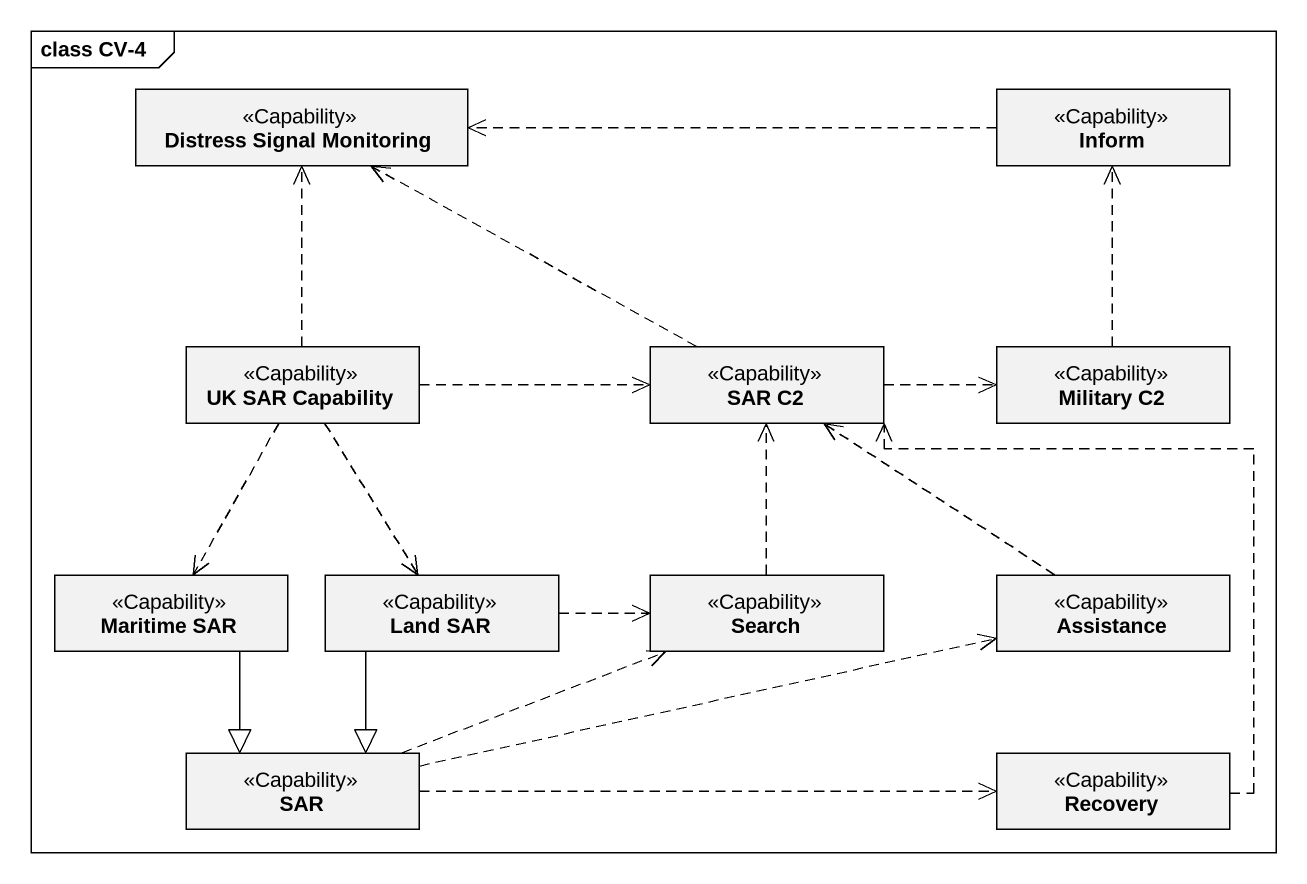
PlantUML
@startuml
mainframe class CV-4
hide circle
hide empty members
class "Distress Signal Monitoring" as Distress_Signal_Monitoring <<Capability>>
class Inform <<Capability>>
class "UK SAR Capability" as UK_SAR_Capability <<Capability>>
class "SAR C2" as SAR_C2 <<Capability>>
class "Military C2" as Military_C2 <<Capability>>
class "Maritime SAR" as Maritime_SAR <<Capability>>
class "Land SAR" as Land_SAR <<Capability>>
class Search <<Capability>>
class Assistance <<Capability>>
class SAR <<Capability>>
class Recovery <<Capability>>
Inform .left.> Distress_Signal_Monitoring
UK_SAR_Capability .up.> Distress_Signal_Monitoring
UK_SAR_Capability .right.> SAR_C2
UK_SAR_Capability ..> Maritime_SAR
UK_SAR_Capability ..> Land_SAR
SAR_C2 .left.> Distress_Signal_Monitoring
SAR_C2 .right.> Military_C2
Military_C2 .up.> Inform
Maritime_SAR --|> SAR
Land_SAR .right.> Search
Land_SAR --|> SAR
Search .up.> SAR_C2
Assistance .up.> SAR_C2
SAR .right.> Search
SAR .right.> Assistance
SAR .right.> Recovery
Recovery .up.> SAR_C2
@enduml
